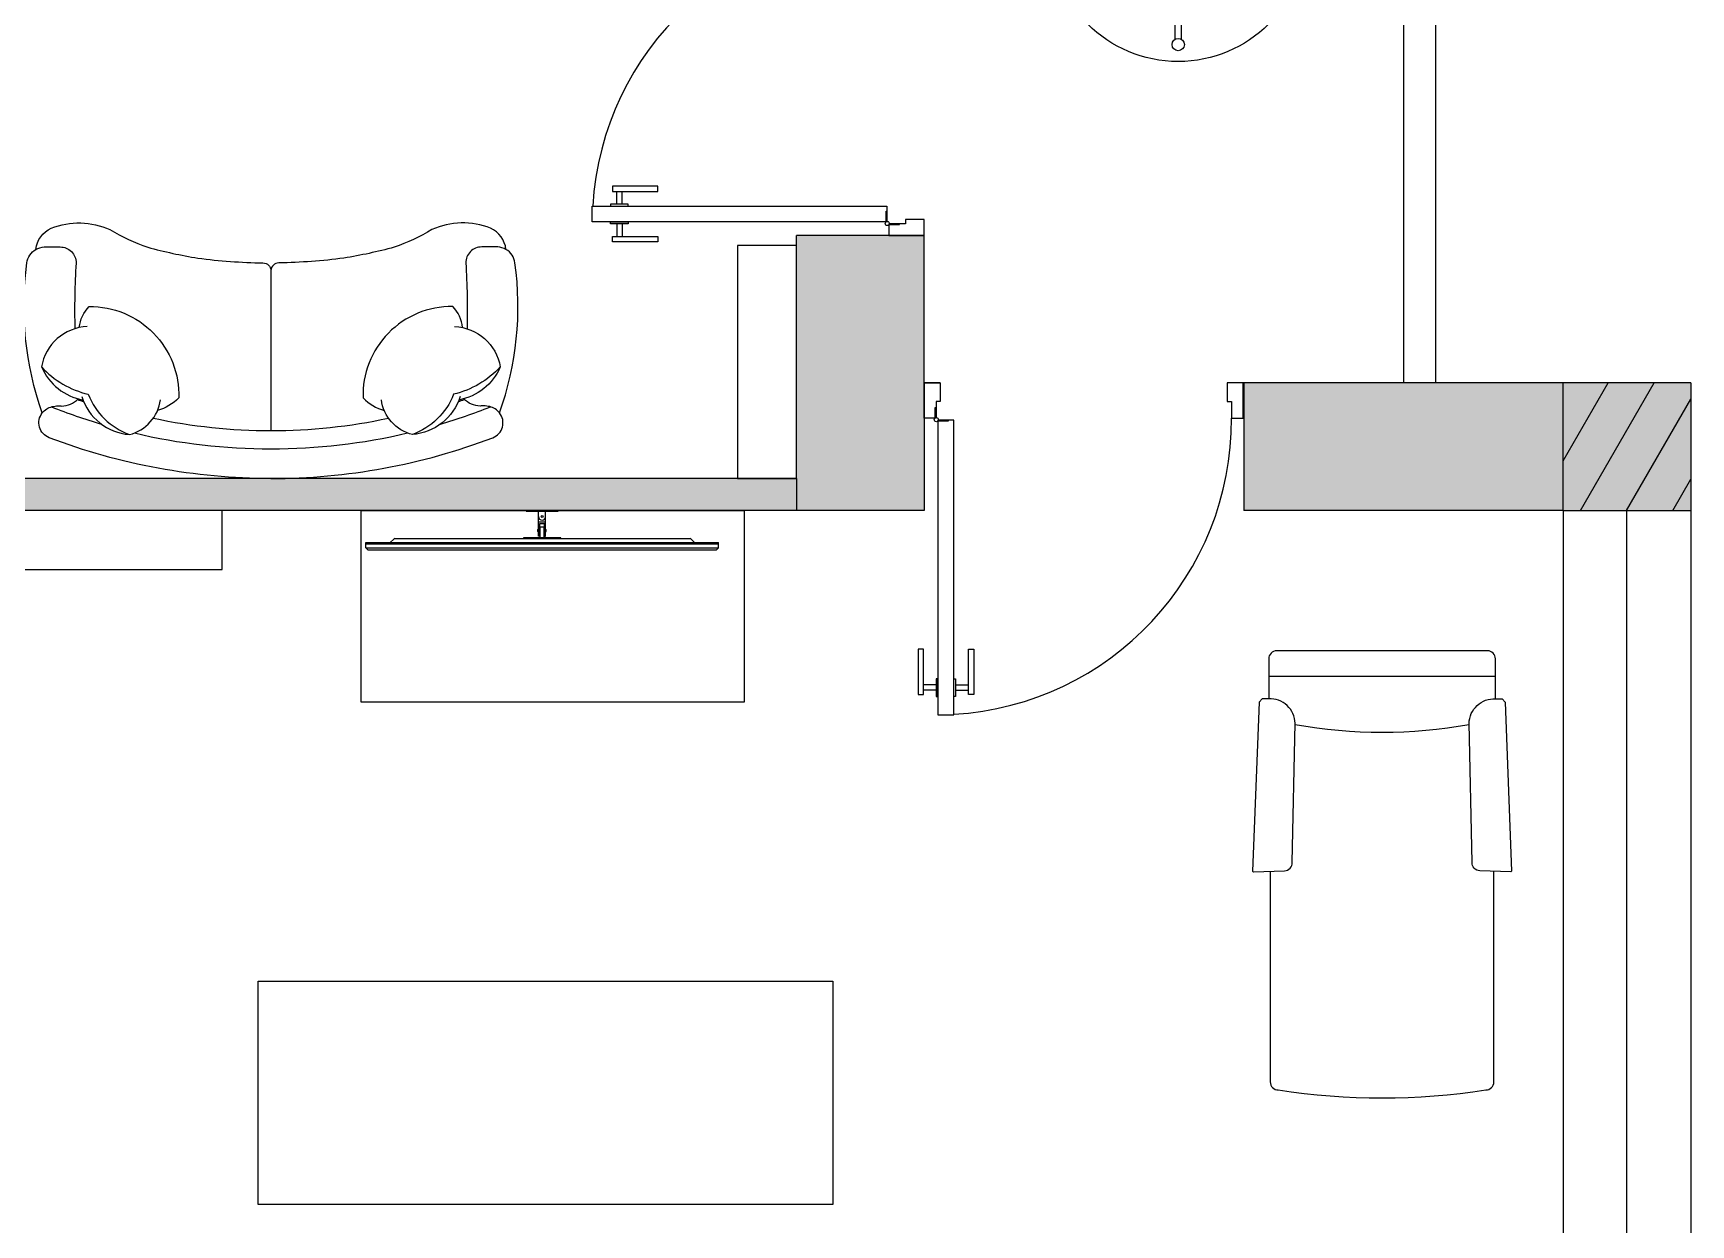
# Model space of a CAD drawing. Header units: inches. Extents: x -59797 to 874375, y -412711 to 5867.
# Drawn here: x -49999 to -44809, y -78608 to -74877 of the extents above; entities that cross this region are included whole.
import ezdxf

# ---------------------------------------------------------------- set-up
doc = ezdxf.new("R2010")
doc.units = ezdxf.units.IN
doc.header["$MEASUREMENT"] = 0
doc.layers.add('freecads.com', color=7, linetype='Continuous')

# ---------------------------------------------------------------- blocks, each defined once
blk = doc.blocks.new('coffee table')
at = {"color": 7}
for p, q in [((133546, -23302.5), (134746, -23302.5)), ((133546, -23902.5), (133546, -23302.5)), ((134746, -23302.5), (134746, -23902.5)), ((134746, -23902.5), (133546, -23902.5))]:
    blk.add_line(p, q, dxfattribs=at)
blk = doc.blocks.new('table r 343')
at = {"color": 0}
for p, q in [((-10, 10), (-10, 262.1)), ((10, 10), (10, 262.1)), ((-330.3, 10), (330.3, 10)), ((-330.3, 10), (-330.3, -10)), ((330.3, 10), (330.3, -10)), ((-330.3, -10), (330.3, -10)), ((-10, -330.3), (-10, -10)), ((10, -330.3), (10, -10))]:
    blk.add_line(p, q, dxfattribs=at)
for centre, radius in [((0, 0), 400), ((0, 278.7), 19.4), ((0, 226.8), 5), ((-306.1, 0), 5), ((306.1, 0), 5), ((0, -238.1), 5), ((0, -346.9), 19.4)]:
    blk.add_circle(centre, radius, dxfattribs=at)

msp = doc.modelspace()

# ---------------------------------------------------------------- hatches: boundary and pattern name
at = {"true_color": 0x939598}
h = msp.add_hatch(color=252, dxfattribs=at)
h.dxf.hatch_style = 1
h.paths.add_polyline_path([(-53796.1, -72371), (-57209, -72371), (-57209, -72771), (-53796.1, -72771)])
h.paths.add_polyline_path([(-57209, -72371), (-57609, -72371), (-57609, -75337.4), (-57498.1, -75337.4), (-57209, -75337.4), (-57209, -72771)])
h.paths.add_polyline_path([(-57209, -76521), (-57209, -76337.4), (-57609, -76337.4), (-57609, -78671), (-53709, -78671), (-53709, -80771), (-53309, -80771), (-53309, -77421), (-53309, -77321), (-53309, -76371), (-53409, -76371), (-53409, -76668.3), (-53409, -78271), (-57209, -78271)])
h.paths.add_polyline_path([(-56109, -74771), (-56809, -74771), (-56809, -74871), (-56109, -74871)])
h.paths.add_polyline_path([(-47321.5, -80771), (-48688.1, -80771), (-49076, -80771), (-52750.8, -80771), (-52750.8, -81171), (-47321.5, -81171)])
h.paths.add_polyline_path([(-50007.8, -78725.6), (-50107.8, -78725.6), (-50107.8, -80771), (-50007.8, -80771)])
h.paths.add_polyline_path([(-51474.4, -77431.8), (-51574.4, -77431.8), (-51574.4, -77486), (-53309, -77486), (-53309, -77586), (-51474.4, -77586)])
h.paths.add_polyline_path([(-47609, -76271), (-51474.4, -76271), (-51474.4, -76174), (-51574.4, -76174), (-51574.4, -76433.4), (-51474.4, -76433.4), (-51474.4, -76409), (-51474.4, -76371), (-47609, -76371)])
h.paths.add_polyline_path([(-47209, -75971), (-47209, -75510.3), (-47319.9, -75510.3), (-47609, -75510.3), (-47609, -76271), (-47609, -76371), (-47209, -76371)])
h = msp.add_hatch(color=252, dxfattribs=at)
h.dxf.hatch_style = 1
h.paths.add_polyline_path([(-52750.8, -80771), (-53309, -80771), (-53796.1, -80771), (-53796.1, -81171), (-52750.8, -81171)])
h.paths.add_polyline_path([(-46276.2, -80771), (-46805.2, -80771), (-47093.6, -80771), (-47321.5, -80771), (-47321.5, -81171), (-46276.2, -81171)])
h.paths.add_polyline_path([(-44809, -80771), (-45209, -80771), (-46276.2, -80771), (-46276.2, -81171), (-44809, -81171)])
h.paths.add_polyline_path([(-44809, -75971), (-45209, -75971), (-45209, -76371), (-44809, -76371)])
h.paths.add_polyline_path([(-45209, -75971), (-46209, -75971), (-46209, -76371), (-45209, -76371)])
h.paths.add_polyline_path([(-45609, -72371), (-46301.4, -72371), (-46301.4, -72771), (-45609, -72771)])
at = {"true_color": 0x636466}
h = msp.add_hatch(dxfattribs=at)
h.set_pattern_fill('ANSI31', color=251, scale=1000, angle=15)
h.set_pattern_definition([(60, (-136691.91, -55668.48), (-108.25318, 62.5), [])])
h.paths.add_polyline_path([(-45609, -72771), (-45609, -72371), (-46301.4, -72371), (-46301.4, -72771)])
h.paths.add_polyline_path([(-45209, -76371), (-44809, -76371), (-44809, -75971), (-45209, -75971)])
h.paths.add_polyline_path([(-49245.6, -80458.9), (-49332.1, -80410.3), (-49339.9, -80424.2), (-49253.4, -80472.9)])
h.paths.add_polyline_path([(-53796.1, -80771), (-53796.1, -81171), (-52750.8, -81171), (-52750.8, -80771), (-53309, -80771)])

# ---------------------------------------------------------------- linework, layer by layer
for p, q in [((-45609, -72371), (-45609, -75971)), ((-45709, -72771), (-45709, -75971)), ((-47209, -75971), (-47209, -75460.4)), ((-47609, -76271), (-47609, -75510.3)), ((-47209, -75510.3), (-47609, -75510.3)), ((-47159.1, -75971), (-47209, -75971)), ((-47209, -75971), (-47209, -76371)), ((-44809, -75971), (-46260.6, -75971)), ((-46209, -75971), (-46209, -76371)), ((-44809, -75971), (-44809, -81171)), ((-44809, -75971), (-44809, -76333)), ((-47609, -76271), (-51474.4, -76271)), ((-47609, -76271), (-47609, -76371)), ((-47209, -76371), (-51474.4, -76371)), ((-45209, -76371), (-46209, -76371)), ((-45209, -76371), (-45209, -80771))]:
    msp.add_line(p, q)
at = {"color": 7}
for p, q in [((-47609, -75541), (-47794, -75541)), ((-47794, -75541), (-47794, -76271)), ((-45209, -76371), (-45209, -75971)), ((-47794, -76271), (-47609, -76271)), ((-49407.4, -76556), (-49407.4, -76371)), ((-45209, -76371), (-44809, -76371)), ((-45009, -80771), (-45009, -76371)), ((-48957.5, -76476), (-48957.5, -76471)), ((-48957.5, -76488), (-48957.5, -76476)), ((-48951.5, -76494), (-48957.5, -76488)), ((-50137.4, -76556), (-49407.4, -76556)), ((-49295, -77844.5), (-47495, -77844.5)), ((-49295, -78544.5), (-49295, -77844.5)), ((-47495, -77844.5), (-47495, -78544.5)), ((-47495, -78544.5), (-49295, -78544.5))]:
    msp.add_line(p, q, dxfattribs=at)
at = {"color": 18, "true_color": 0x000000}
msp.add_line((-49254.8, -75620.2), (-49254.8, -76121), dxfattribs=at)
msp.add_line((-49254.8, -75620.2), (-49254.8, -76121), dxfattribs=at)
at = {"color": 18, "ltscale": 0.5, "true_color": 0x000000}
msp.add_line((-45420.7, -76890.4), (-46130.7, -76890.4), dxfattribs=at)
at = {"color": 18, "ltscale": 0.03, "true_color": 0x000000}
for points in [[(-49254.8, -76271, -0.091148), (-49949.2, -76143.3, -0.507088), (-49970.6, -76065.5, -0.120617), (-50018.9, -75596, -0.231214), (-49990.7, -75553.7, -0.263003), (-49942.6, -75487.2, -0.202138), (-49758.9, -75491.6, 0.050162), (-49640.5, -75547, 0.025555), (-49483.4, -75581, 0.02916), (-49279.7, -75595.8, -0.401126), (-49254.8, -75620.2)], [(-49254.8, -76271, 0.091148), (-48560.4, -76143.3, 0.507088), (-48539, -76065.5, 0.120617), (-48490.7, -75596, 0.231214), (-48518.9, -75553.7, 0.263003), (-48567, -75487.2, 0.202138), (-48750.7, -75491.6, -0.050162), (-48869.1, -75547, -0.025555), (-49026.2, -75581, -0.02916), (-49229.9, -75595.8, 0.401126), (-49254.8, -75620.2)], [(-45420.7, -76960.4), (-45420.7, -76835.4, 0.414214), (-45445.7, -76810.4), (-45775.7, -76810.4), (-46105.7, -76810.4, 0.414214), (-46130.7, -76835.4), (-46130.7, -76960.4)], [(-46125.7, -77500.6), (-46125.7, -78160.4, 0.414214), (-46100.7, -78185.4, 0.076923), (-45450.7, -78185.4, 0.414214), (-45425.7, -78160.4), (-45425.7, -77500.6)]]:
    msp.add_lwpolyline(points, format="xyb", dxfattribs=at)
at = {"color": 18, "true_color": 0x000000}
for points in [[(-49990.7, -75553.7, -0.118753), (-49964.8, -75546), (-49914.8, -75546, -0.414214), (-49864.8, -75596, 0.02212), (-49868.8, -75802, -0.249202)], [(-48518.9, -75553.7, 0.118753), (-48544.8, -75546), (-48594.8, -75546, 0.414214), (-48644.8, -75596, -0.02212), (-48640.8, -75802, 0.249202)], [(-49854.9, -75798.4, -0.165541), (-49824, -75732.4, -0.425989), (-49543.2, -76018.8, -0.121523), (-49609.8, -76058.3, 7.115464)], [(-48654.7, -75798.4, 0.165541), (-48685.6, -75732.4, 0.425989), (-48966.4, -76018.8, 0.121523), (-48899.8, -76058.3, -7.115464)], [(-49829.7, -75795.4, 0.356772), (-49973, -75921.4, 0.249542), (-49843.2, -76025.3, -9.61688)], [(-48679.9, -75795.4, -0.356772), (-48536.6, -75921.4, -0.249542), (-48666.4, -76025.3, 9.61688)], [(-49973, -75921.4, 0.14773), (-49826.8, -76007.4, 0.213343), (-49697.9, -76133.4, 0.178662)], [(-48536.6, -75921.4, -0.14773), (-48682.8, -76007.4, -0.213343), (-48811.7, -76133.4, -0.178662)], [(-49970.6, -76065.5, -0.17463), (-49939.9, -76046, -0.041508), (-49921.2, -76043.3, -0.058408), (-49910.4, -76044, 0.207514), (-49858.8, -76021.6, 2.305718)], [(-49847, -76014.2, 0.306663), (-49697.9, -76133.4, 0.30633), (-49600.5, -76024.5, -0.872847)], [(-48662.6, -76014.2, -0.306663), (-48811.7, -76133.4, -0.30633), (-48909.1, -76024.5, 0.872847)], [(-48539, -76065.5, 0.17463), (-48569.6, -76046, 0.041508), (-48588.4, -76043.3, 0.058408), (-48599.2, -76044, -0.207514), (-48650.8, -76021.6, -2.305718)]]:
    msp.add_lwpolyline(points, format="xyb", dxfattribs=at)
at = {"color": 18, "ltscale": 0.03, "true_color": 0x000000}
for points in [[(-46161.1, -76971.4), (-46181.1, -77499.9), (-46178.5, -77502.5), (-46081.3, -77499, 0.414214), (-46057.2, -77473.1), (-46047.9, -77037.5, 0.414214), (-46130.7, -76960.4), (-46151.5, -76961.2)], [(-45390.4, -76971.4), (-45370.3, -77499.9), (-45372.9, -77502.5), (-45470.1, -77499, -0.414214), (-45494.2, -77473.1), (-45503.5, -77037.5, -0.414214), (-45420.7, -76960.4), (-45399.9, -76961.2)]]:
    msp.add_lwpolyline(points, format="xyb", close=True, dxfattribs=at)
at = {"color": 18, "true_color": 0x000000}
for centre, radius, start, end in [((-49254.8, -74318.5), 1809.7, 250.4354, 251.0986), ((-49254.8, -74318.5), 1809.7, 288.9014, 289.5646), ((-49254.8, -74318.5), 1859.7, 248.318, 253.4259), ((-49254.8, -74368.5), 1752.5, 257.8733, 270), ((-49254.8, -74368.5), 1752.5, 270, 282.1267), ((-49254.8, -74318.5), 1859.7, 286.5741, 291.682), ((-49254.8, -74318.5), 1859.7, 256.7148, 270), ((-49254.8, -74318.5), 1859.7, 270, 283.2852)]:
    msp.add_arc(centre, radius, start, end, dxfattribs=at)
at = {"color": 18, "ltscale": 0.5, "true_color": 0x000000}
msp.add_arc((-45775.7, -75540.4), 1525, 259.7162, 280.2838, dxfattribs=at)
at = {"layer": 'freecads.com'}
for p, q in [((-48185.1, -75355.7), (-48185.1, -75372.3)), ((-48043.7, -75355.7), (-48185.1, -75355.7)), ((-48043.7, -75372.3), (-48043.7, -75355.7)), ((-48191.2, -75412.3), (-48191.2, -75417.8)), ((-48135.8, -75412.3), (-48191.2, -75412.3)), ((-48185.1, -75372.3), (-48043.7, -75372.3)), ((-48171.8, -75412.3), (-48171.8, -75372.3)), ((-48155.2, -75412.3), (-48155.2, -75372.3)), ((-48135.8, -75417.8), (-48135.8, -75412.3)), ((-48249.2, -75467.7), (-48249.2, -75417.8)), ((-48249.2, -75417.8), (-47325.9, -75417.8)), ((-48191.2, -75417.8), (-48135.8, -75417.8)), ((-47328.1, -75434.4), (-47325.9, -75434.4)), ((-47328.1, -75467.7), (-47328.1, -75434.4)), ((-47325.9, -75417.8), (-47325.9, -75467.7)), ((-47325.9, -75434.4), (-47325.9, -75467.7)), ((-47267.8, -75460.4), (-47267.8, -75473.7)), ((-47209, -75460.4), (-47267.8, -75460.4)), ((-47209, -75510.3), (-47209, -75460.4)), ((-47325.9, -75467.7), (-48249.2, -75467.7)), ((-48191.2, -75473.3), (-48191.2, -75467.7)), ((-48191.2, -75467.7), (-48135.8, -75467.7)), ((-48135.8, -75473.3), (-48191.2, -75473.3)), ((-48185.1, -75529.8), (-48185.1, -75513.2)), ((-48185.1, -75513.2), (-48043.7, -75513.2)), ((-48171.8, -75473.3), (-48171.8, -75513.2)), ((-48155.2, -75473.3), (-48155.2, -75513.2)), ((-48135.8, -75467.7), (-48135.8, -75473.3)), ((-48043.7, -75513.2), (-48043.7, -75529.8)), ((-47325.9, -75467.7), (-47328.1, -75467.7)), ((-47267.8, -75473.7), (-47319.9, -75473.7)), ((-47319.9, -75473.7), (-47319.9, -75510.3)), ((-47319.9, -75473.7), (-47319.9, -75475.9)), ((-47286.7, -75473.7), (-47319.9, -75473.7)), ((-47319.9, -75475.9), (-47286.7, -75475.9)), ((-47319.9, -75510.3), (-47209, -75510.3)), ((-47286.7, -75475.9), (-47286.7, -75473.7)), ((-48043.7, -75529.8), (-48185.1, -75529.8)), ((-47209, -76081.9), (-47209, -75971)), ((-47209, -75971), (-47159.1, -75971)), ((-47159.1, -75971), (-47159.1, -76029.7)), ((-46210.6, -75971), (-46260.6, -75971)), ((-46260.6, -75971), (-46260.6, -76029.7)), ((-46210.6, -76081.9), (-46210.6, -75971)), ((-47159.1, -76029.7), (-47172.4, -76029.7)), ((-47172.4, -76029.7), (-47172.4, -76081.9)), ((-46260.6, -76029.7), (-46247.2, -76029.7)), ((-46247.2, -76029.7), (-46247.2, -76081.9)), ((-47172.4, -76081.9), (-47209, -76081.9)), ((-47174.6, -76081.9), (-47174.6, -76048.6)), ((-47174.6, -76048.6), (-47172.4, -76048.6)), ((-47172.4, -76081.9), (-47174.6, -76081.9)), ((-47172.4, -76048.6), (-47172.4, -76081.9)), ((-47166.5, -76087.8), (-47166.5, -77011.2)), ((-47116.5, -76087.8), (-47166.5, -76087.8)), ((-47133.2, -76087.8), (-47166.5, -76087.8)), ((-47166.5, -76087.8), (-47166.5, -76090)), ((-47133.2, -76090), (-47133.2, -76087.8)), ((-47116.5, -77011.2), (-47116.5, -76087.8)), ((-46247.2, -76081.9), (-46210.6, -76081.9)), ((-47166.5, -76090), (-47133.2, -76090)), ((-47211.9, -76805.6), (-47228.6, -76805.6)), ((-47228.6, -76805.6), (-47228.6, -76947.1)), ((-47211.9, -76947.1), (-47211.9, -76805.6)), ((-47071.1, -76947.1), (-47071.1, -76805.6)), ((-47071.1, -76805.6), (-47054.4, -76805.6)), ((-47054.4, -76805.6), (-47054.4, -76947.1)), ((-47172, -76917.1), (-47211.9, -76917.1)), ((-47166.5, -76897.7), (-47172, -76897.7)), ((-47172, -76897.7), (-47172, -76953.2)), ((-47166.5, -76953.2), (-47166.5, -76897.7)), ((-47116.5, -76953.2), (-47116.5, -76897.7)), ((-47116.5, -76897.7), (-47111, -76897.7)), ((-47111, -76897.7), (-47111, -76953.2)), ((-47111, -76917.1), (-47071.1, -76917.1)), ((-47228.6, -76947.1), (-47211.9, -76947.1)), ((-47172, -76933.8), (-47211.9, -76933.8)), ((-47172, -76953.2), (-47166.5, -76953.2)), ((-47111, -76953.2), (-47116.5, -76953.2)), ((-47111, -76933.8), (-47071.1, -76933.8)), ((-47054.4, -76947.1), (-47071.1, -76947.1)), ((-47166.5, -77011.2), (-47116.5, -77011.2))]:
    msp.add_line(p, q, dxfattribs=at)
at = {"layer": 'freecads.com', "ltscale": 90}
for p, q in [((-48455.7, -76371), (-48455.7, -76373)), ((-48455.7, -76373), (-48355.7, -76373)), ((-48416.7, -76390, 10.3), (-48416.7, -76373)), ((-48416.7, -76452), (-48416.7, -76390, 10.3)), ((-48394.7, -76390, 10.3), (-48394.7, -76373)), ((-48394.7, -76452), (-48394.7, -76390, 10.3)), ((-48355.7, -76373), (-48355.7, -76371)), ((-48417.7, -76430.5), (-48418.7, -76430.5)), ((-48418.7, -76436.5), (-48418.7, -76430.5)), ((-48417.7, -76436.5), (-48418.7, -76436.5)), ((-48417.7, -76437.5), (-48417.7, -76429.5)), ((-48416.7, -76429.5), (-48417.7, -76429.5)), ((-48416.7, -76437.5), (-48417.7, -76437.5)), ((-48416.7, -76407, 10.3), (-48394.7, -76407, 10.3)), ((-48412.7, -76452), (-48416.7, -76452)), ((-48412.7, -76412, 10.3), (-48398.7, -76412, 10.3)), ((-48412.7, -76452, 2.2), (-48412.7, -76412, 5)), ((-48412.7, -76430.5), (-48411.7, -76430.5)), ((-48412.7, -76436.5), (-48411.7, -76436.5)), ((-48411.7, -76422, 10.3), (-48399.7, -76422, 10.3)), ((-48411.7, -76457), (-48411.7, -76422, 4.3)), ((-48399.7, -76457), (-48399.7, -76422, 4.3)), ((-48399.7, -76430.5), (-48398.7, -76430.5)), ((-48399.7, -76436.5), (-48398.7, -76436.5)), ((-48398.7, -76452, 2.2), (-48398.7, -76412, 5)), ((-48398.7, -76452), (-48394.7, -76452)), ((-48394.7, -76429.5), (-48393.7, -76429.5)), ((-48394.7, -76437.5), (-48393.7, -76437.5)), ((-48393.7, -76437.5), (-48393.7, -76429.5)), ((-48393.7, -76430.5), (-48392.7, -76430.5)), ((-48393.7, -76436.5), (-48392.7, -76436.5)), ((-48392.7, -76436.5), (-48392.7, -76430.5)), ((-48957.5, -76471), (-47853.8, -76471)), ((-48957.5, -76476), (-47853.8, -76476)), ((-48957.5, -76488), (-47853.8, -76488)), ((-48951.5, -76494), (-47859.8, -76494)), ((-48881, -76471), (-48870.4, -76460.4)), ((-48869, -76459), (-47942.3, -76459)), ((-48347.2, -76457), (-48464.2, -76457)), ((-48464.2, -76457), (-48464.2, -76459)), ((-48464.2, -76459), (-48347.2, -76459)), ((-48347.2, -76459), (-48347.2, -76457)), ((-47928.3, -76471), (-47938.8, -76460.4)), ((-47859.8, -76494), (-47853.8, -76488)), ((-47853.8, -76488), (-47853.8, -76471))]:
    msp.add_line(p, q, dxfattribs=at)
at = {"layer": 'freecads.com'}
for centre in [(-47324.8, -75472.6), (-47171.3, -76086.7)]:
    msp.add_circle(centre, 6.66, dxfattribs=at)
at = {"layer": 'freecads.com', "ltscale": 90}
msp.add_circle((-48405.7, -76390, 10.3), 3, dxfattribs=at)
at = {"layer": 'freecads.com'}
for centre, start, end in [((-47324.8, -75472.6), 89.7006, 176.6034), ((-47171.3, -76086.7), 273.3966, 0.2994)]:
    msp.add_arc(centre, 924.1, start, end, dxfattribs=at)
at = {"layer": 'freecads.com', "ltscale": 90}
for centre, radius, start, end in [((-48405.7, -76390, 10.3), 11, 180, 0), ((-48866.9, -76464), 5, 90, 135), ((-47942.3, -76464), 5, 45, 90)]:
    msp.add_arc(centre, radius, start, end, dxfattribs=at)

# ---------------------------------------------------------------- block references
at = {"color": 18, "true_color": 0x000000}
msp.add_blockref('table r 343', (-46414.1, -74565.5), dxfattribs=at)
at = {"color": 7, "rotation": 180}
msp.add_blockref('coffee table', (85773.3, -100273.4), dxfattribs=at)

doc.saveas('drawing.dxf')
